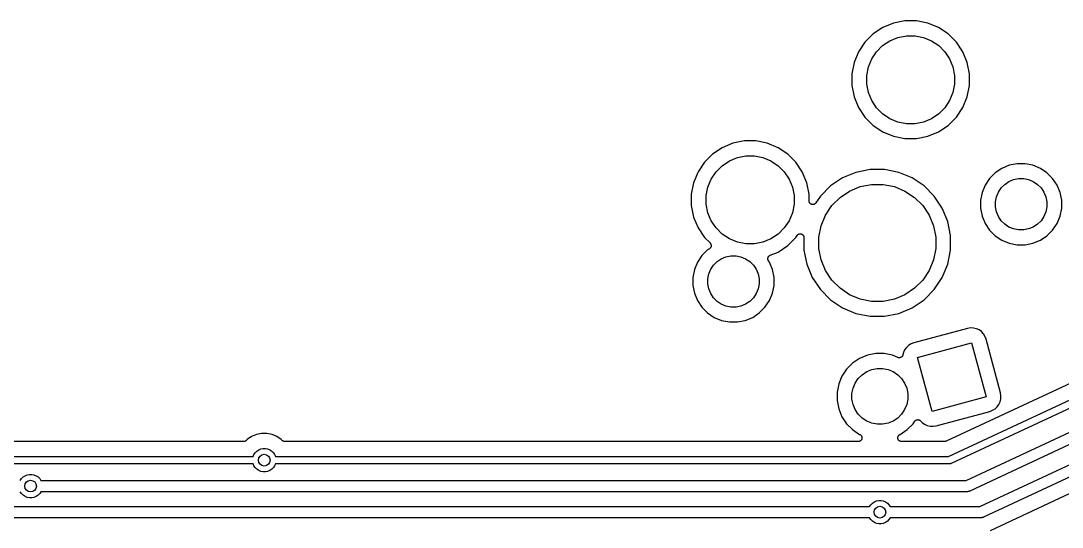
# Model space of a CAD drawing. Extents: x 0.5 to 11.2, y -6.4 to -1.8.
# Drawn here: x 5.868 to 7.267, y -4.972 to -4.292 of the extents above; entities that cross this region are included whole.
import ezdxf

# ---------------------------------------------------------------- set-up
doc = ezdxf.new("R2010")
doc.units = 0
doc.header["$MEASUREMENT"] = 0
doc.layers.add('BLACK', color=7, linetype='CONTINUOUS')

msp = doc.modelspace()

# ---------------------------------------------------------------- linework, layer by layer
at = {"layer": 'BLACK', "linetype": 'CONTINUOUS'}
for p, q in [((7.05545, -4.29202), (7.04017, -4.29506)), ((7.07102, -4.29202), (7.05545, -4.29202)), ((7.08629, -4.29506), (7.07102, -4.29202)), ((7.02579, -4.30102), (7.01284, -4.30967)), ((7.04017, -4.29506), (7.02579, -4.30102)), ((7.10068, -4.30102), (7.08629, -4.29506)), ((7.11363, -4.30967), (7.10068, -4.30102)), ((7.00183, -4.32068), (6.99317, -4.33363)), ((7.01284, -4.30967), (7.00183, -4.32068)), ((7.02559, -4.32521), (7.03526, -4.31874)), ((7.03526, -4.31874), (7.04601, -4.31429)), ((7.04601, -4.31429), (7.05742, -4.31202)), ((7.05742, -4.31202), (7.06905, -4.31202)), ((7.06905, -4.31202), (7.08046, -4.31429)), ((7.08046, -4.31429), (7.09121, -4.31874)), ((7.09121, -4.31874), (7.10088, -4.32521)), ((7.12464, -4.32068), (7.11363, -4.30967)), ((7.13329, -4.33363), (7.12464, -4.32068)), ((6.99317, -4.33363), (6.98722, -4.34802)), ((7.0109, -4.3431), (7.01736, -4.33343)), ((7.01736, -4.33343), (7.02559, -4.32521)), ((7.10088, -4.32521), (7.1091, -4.33343)), ((7.1091, -4.33343), (7.11557, -4.3431)), ((7.13925, -4.34802), (7.13329, -4.33363)), ((6.98722, -4.34802), (6.98418, -4.36329)), ((7.00645, -4.35385), (7.0109, -4.3431)), ((7.11557, -4.3431), (7.12002, -4.35385)), ((7.14229, -4.36329), (7.13925, -4.34802)), ((6.98418, -4.36329), (6.98418, -4.37886)), ((7.00418, -4.36526), (7.00645, -4.35385)), ((7.12002, -4.35385), (7.12229, -4.36526)), ((7.14229, -4.37886), (7.14229, -4.36329)), ((7.00418, -4.37689), (7.00418, -4.36526)), ((7.00645, -4.3883), (7.00418, -4.37689)), ((7.12229, -4.37689), (7.12002, -4.3883)), ((7.12229, -4.36526), (7.12229, -4.37689)), ((6.98418, -4.37886), (6.98722, -4.39414)), ((7.0109, -4.39905), (7.00645, -4.3883)), ((7.12002, -4.3883), (7.11557, -4.39905)), ((7.13925, -4.39414), (7.14229, -4.37886)), ((6.98722, -4.39414), (6.99317, -4.40852)), ((7.01736, -4.40872), (7.0109, -4.39905)), ((7.11557, -4.39905), (7.1091, -4.40872)), ((7.13329, -4.40852), (7.13925, -4.39414)), ((6.99317, -4.40852), (7.00183, -4.42147)), ((7.02559, -4.41695), (7.01736, -4.40872)), ((7.03526, -4.42341), (7.02559, -4.41695)), ((7.10088, -4.41695), (7.09121, -4.42341)), ((7.1091, -4.40872), (7.10088, -4.41695)), ((7.12464, -4.42147), (7.13329, -4.40852)), ((7.00183, -4.42147), (7.01284, -4.43248)), ((7.01284, -4.43248), (7.02579, -4.44113)), ((7.04601, -4.42786), (7.03526, -4.42341)), ((7.05742, -4.43013), (7.04601, -4.42786)), ((7.06905, -4.43013), (7.05742, -4.43013)), ((7.08046, -4.42786), (7.06905, -4.43013)), ((7.09121, -4.42341), (7.08046, -4.42786)), ((7.10068, -4.44113), (7.11363, -4.43248)), ((7.11363, -4.43248), (7.12464, -4.42147)), ((7.02579, -4.44113), (7.04017, -4.44709)), ((7.04017, -4.44709), (7.05545, -4.45013)), ((7.07102, -4.45013), (7.08629, -4.44709)), ((7.08629, -4.44709), (7.10068, -4.44113)), ((6.82457, -4.45636), (6.81019, -4.46232)), ((6.83985, -4.45332), (6.82457, -4.45636)), ((6.85542, -4.45332), (6.83985, -4.45332)), ((6.87069, -4.45636), (6.85542, -4.45332)), ((6.88508, -4.46232), (6.87069, -4.45636)), ((7.05545, -4.45013), (7.07102, -4.45013)), ((6.79724, -4.47097), (6.78623, -4.48198)), ((6.81019, -4.46232), (6.79724, -4.47097)), ((6.83041, -4.47559), (6.84182, -4.47332)), ((6.84182, -4.47332), (6.85345, -4.47332)), ((6.85345, -4.47332), (6.86486, -4.47559)), ((6.89803, -4.47097), (6.88508, -4.46232)), ((6.90904, -4.48198), (6.89803, -4.47097)), ((6.78623, -4.48198), (6.77758, -4.49493)), ((6.80176, -4.49473), (6.80999, -4.4865)), ((6.80999, -4.4865), (6.81966, -4.48004)), ((6.81966, -4.48004), (6.83041, -4.47559)), ((6.86486, -4.47559), (6.87561, -4.48004)), ((6.87561, -4.48004), (6.88528, -4.4865)), ((6.88528, -4.4865), (6.8935, -4.49473)), ((6.91769, -4.49493), (6.90904, -4.48198)), ((7.19571, -4.48602), (7.1858, -4.49013)), ((7.20623, -4.48393), (7.19571, -4.48602)), ((7.21695, -4.48393), (7.20623, -4.48393)), ((7.22747, -4.48602), (7.21695, -4.48393)), ((7.23738, -4.49013), (7.22747, -4.48602)), ((6.77758, -4.49493), (6.77162, -4.50931)), ((6.7953, -4.5044), (6.80176, -4.49473)), ((6.8935, -4.49473), (6.89997, -4.5044)), ((6.92365, -4.50931), (6.91769, -4.49493)), ((6.97175, -4.50285), (6.95561, -4.51363)), ((6.98967, -4.49543), (6.97175, -4.50285)), ((7.0087, -4.49164), (6.98967, -4.49543)), ((7.0281, -4.49164), (7.0087, -4.49164)), ((7.04713, -4.49543), (7.0281, -4.49164)), ((7.06506, -4.50285), (7.04713, -4.49543)), ((7.08119, -4.51363), (7.06506, -4.50285)), ((7.17688, -4.49609), (7.1693, -4.50367)), ((7.1858, -4.49013), (7.17688, -4.49609)), ((7.2463, -4.49609), (7.23738, -4.49013)), ((7.25388, -4.50367), (7.2463, -4.49609)), ((6.77162, -4.50931), (6.76858, -4.52459)), ((6.78858, -4.52656), (6.79085, -4.51515)), ((6.79085, -4.51515), (6.7953, -4.5044)), ((6.89997, -4.5044), (6.90442, -4.51515)), ((6.90442, -4.51515), (6.90669, -4.52656)), ((6.92669, -4.52459), (6.92365, -4.50931)), ((6.95561, -4.51363), (6.94189, -4.52735)), ((6.98122, -4.52058), (6.99551, -4.51466)), ((6.99551, -4.51466), (7.01067, -4.51164)), ((7.01067, -4.51164), (7.02614, -4.51164)), ((7.02614, -4.51164), (7.0413, -4.51466)), ((7.0413, -4.51466), (7.05559, -4.52058)), ((7.09491, -4.52735), (7.08119, -4.51363)), ((7.16334, -4.51259), (7.15923, -4.5225)), ((7.1693, -4.50367), (7.16334, -4.51259)), ((7.18106, -4.52206), (7.18483, -4.51642)), ((7.18483, -4.51642), (7.18963, -4.51162)), ((7.18963, -4.51162), (7.19527, -4.50785)), ((7.19527, -4.50785), (7.20154, -4.50526)), ((7.20154, -4.50526), (7.2082, -4.50393)), ((7.2082, -4.50393), (7.21498, -4.50393)), ((7.21498, -4.50393), (7.22164, -4.50526)), ((7.22164, -4.50526), (7.22791, -4.50785)), ((7.22791, -4.50785), (7.23355, -4.51162)), ((7.23355, -4.51162), (7.23835, -4.51642)), ((7.23835, -4.51642), (7.24212, -4.52206)), ((7.25984, -4.51259), (7.25388, -4.50367)), ((7.26395, -4.5225), (7.25984, -4.51259)), ((6.76858, -4.52459), (6.76858, -4.54016)), ((6.78858, -4.53819), (6.78858, -4.52656)), ((6.90669, -4.52656), (6.90669, -4.53819)), ((6.92669, -4.53363), (6.92669, -4.52459)), ((6.94189, -4.52735), (6.93585, -4.53641)), ((6.95743, -4.5401), (6.96836, -4.52917)), ((6.96836, -4.52917), (6.98122, -4.52058)), ((7.05559, -4.52058), (7.06844, -4.52917)), ((7.06844, -4.52917), (7.07938, -4.5401)), ((7.10022, -4.5353), (7.09491, -4.52735)), ((7.15923, -4.5225), (7.15714, -4.53302)), ((7.17714, -4.53499), (7.17846, -4.52833)), ((7.17846, -4.52833), (7.18106, -4.52206)), ((7.24212, -4.52206), (7.24471, -4.52833)), ((7.24471, -4.52833), (7.24604, -4.53499)), ((7.26604, -4.53302), (7.26395, -4.5225)), ((6.76858, -4.54016), (6.77162, -4.55543)), ((6.79085, -4.5496), (6.78858, -4.53819)), ((6.90669, -4.53819), (6.90442, -4.5496)), ((6.92673, -4.5341), (6.92669, -4.53363)), ((6.92678, -4.53459), (6.92673, -4.5341)), ((6.92678, -4.5346), (6.92678, -4.53459)), ((6.92678, -4.53459), (6.92678, -4.53459)), ((6.92692, -4.53506), (6.92678, -4.5346)), ((6.92706, -4.53552), (6.92692, -4.53506)), ((6.92706, -4.53553), (6.92706, -4.53552)), ((6.92707, -4.53553), (6.92706, -4.53553)), ((6.92729, -4.53596), (6.92707, -4.53553)), ((6.92752, -4.53638), (6.92729, -4.53596)), ((6.92752, -4.53639), (6.92752, -4.53638)), ((6.92752, -4.5364), (6.92752, -4.53639)), ((6.92783, -4.53677), (6.92752, -4.5364)), ((6.92813, -4.53714), (6.92783, -4.53677)), ((6.92814, -4.53715), (6.92813, -4.53714)), ((6.92851, -4.53746), (6.92814, -4.53715)), ((6.92814, -4.53715), (6.92814, -4.53715)), ((6.92888, -4.53777), (6.92851, -4.53746)), ((6.92889, -4.53777), (6.92888, -4.53777)), ((6.92932, -4.538), (6.92889, -4.53777)), ((6.92889, -4.53777), (6.92889, -4.53777)), ((6.92974, -4.53823), (6.92932, -4.538)), ((6.92975, -4.53824), (6.92974, -4.53823)), ((6.92974, -4.53823), (6.92974, -4.53823)), ((6.93022, -4.53838), (6.92975, -4.53824)), ((6.93067, -4.53852), (6.93022, -4.53838)), ((6.93068, -4.53852), (6.93067, -4.53852)), ((6.93068, -4.53853), (6.93068, -4.53852)), ((6.93117, -4.53858), (6.93068, -4.53853)), ((6.93164, -4.53863), (6.93117, -4.53858)), ((6.93165, -4.53863), (6.93164, -4.53863)), ((6.93213, -4.53858), (6.93165, -4.53863)), ((6.93165, -4.53863), (6.93165, -4.53863)), ((6.93261, -4.53854), (6.93213, -4.53858)), ((6.93262, -4.53854), (6.93261, -4.53854)), ((6.93309, -4.5384), (6.93262, -4.53854)), ((6.93262, -4.53854), (6.93262, -4.53854)), ((6.93355, -4.53827), (6.93309, -4.5384)), ((6.93356, -4.53826), (6.93355, -4.53827)), ((6.93355, -4.53827), (6.93355, -4.53827)), ((6.93399, -4.53804), (6.93356, -4.53826)), ((6.93441, -4.53782), (6.93399, -4.53804)), ((6.93442, -4.53782), (6.93441, -4.53782)), ((6.93443, -4.53781), (6.93442, -4.53782)), ((6.9348, -4.53751), (6.93443, -4.53781)), ((6.93518, -4.53721), (6.9348, -4.53751)), ((6.93519, -4.5372), (6.93518, -4.5372)), ((6.93518, -4.5372), (6.93518, -4.53721)), ((6.93549, -4.53684), (6.93519, -4.5372)), ((6.93581, -4.53646), (6.93549, -4.53684)), ((6.93585, -4.53641), (6.93581, -4.53645)), ((6.93581, -4.53645), (6.93581, -4.53645)), ((6.93581, -4.53645), (6.93581, -4.53645)), ((6.93581, -4.53645), (6.93581, -4.53646)), ((6.94884, -4.55296), (6.95743, -4.5401)), ((7.07938, -4.5401), (7.08797, -4.55296)), ((7.10569, -4.54349), (7.10022, -4.5353)), ((7.10022, -4.5353), (7.10022, -4.5353)), ((7.11312, -4.56141), (7.10569, -4.54349)), ((7.15714, -4.53302), (7.15714, -4.54374)), ((7.15714, -4.54374), (7.15923, -4.55426)), ((7.17714, -4.54177), (7.17714, -4.53499)), ((7.17846, -4.54843), (7.17714, -4.54177)), ((7.24604, -4.54177), (7.24471, -4.54843)), ((7.24604, -4.53499), (7.24604, -4.54177)), ((7.26395, -4.55426), (7.26604, -4.54374)), ((7.26604, -4.54374), (7.26604, -4.53302)), ((6.77162, -4.55543), (6.77758, -4.56982)), ((6.7953, -4.56035), (6.79085, -4.5496)), ((6.90442, -4.5496), (6.89997, -4.56035)), ((6.94292, -4.56725), (6.94884, -4.55296)), ((7.08797, -4.55296), (7.09389, -4.56725)), ((7.15923, -4.55426), (7.16334, -4.56417)), ((7.18106, -4.5547), (7.17846, -4.54843)), ((7.18483, -4.56034), (7.18106, -4.5547)), ((7.24212, -4.5547), (7.23835, -4.56034)), ((7.24471, -4.54843), (7.24212, -4.5547)), ((7.25984, -4.56417), (7.26395, -4.55426)), ((6.77758, -4.56982), (6.78623, -4.58277)), ((6.80176, -4.57002), (6.7953, -4.56035)), ((6.80999, -4.57825), (6.80176, -4.57002)), ((6.8935, -4.57002), (6.88528, -4.57825)), ((6.89997, -4.56035), (6.8935, -4.57002)), ((6.9399, -4.58241), (6.94292, -4.56725)), ((7.09389, -4.56725), (7.0969, -4.58241)), ((7.1169, -4.58044), (7.11312, -4.56141)), ((7.16334, -4.56417), (7.1693, -4.57309)), ((7.1693, -4.57309), (7.17688, -4.58067)), ((7.18963, -4.56514), (7.18483, -4.56034)), ((7.19527, -4.56891), (7.18963, -4.56514)), ((7.20154, -4.57151), (7.19527, -4.56891)), ((7.2082, -4.57283), (7.20154, -4.57151)), ((7.21498, -4.57283), (7.2082, -4.57283)), ((7.22164, -4.57151), (7.21498, -4.57283)), ((7.22791, -4.56891), (7.22164, -4.57151)), ((7.23355, -4.56514), (7.22791, -4.56891)), ((7.23835, -4.56034), (7.23355, -4.56514)), ((7.2463, -4.58067), (7.25388, -4.57309)), ((7.25388, -4.57309), (7.25984, -4.56417)), ((6.78623, -4.58277), (6.79373, -4.59027)), ((6.81966, -4.58471), (6.80999, -4.57825)), ((6.83041, -4.58916), (6.81966, -4.58471)), ((6.87561, -4.58471), (6.86486, -4.58916)), ((6.88528, -4.57825), (6.87561, -4.58471)), ((6.89803, -4.59378), (6.90904, -4.58277)), ((6.90904, -4.58277), (6.91075, -4.58021)), ((6.91075, -4.58021), (6.91078, -4.58017)), ((6.91078, -4.58017), (6.91079, -4.58016)), ((6.91078, -4.58017), (6.91078, -4.58017)), ((6.91078, -4.58017), (6.91078, -4.58017)), ((6.91079, -4.58016), (6.91111, -4.57978)), ((6.91111, -4.57978), (6.91141, -4.57942)), ((6.91141, -4.57941), (6.9118, -4.57911)), ((6.91141, -4.57942), (6.91141, -4.57941)), ((6.91141, -4.57942), (6.91141, -4.57942)), ((6.9118, -4.57911), (6.91217, -4.57881)), ((6.91217, -4.57881), (6.91217, -4.5788)), ((6.91217, -4.5788), (6.91218, -4.5788)), ((6.91218, -4.5788), (6.9126, -4.57858)), ((6.9126, -4.57858), (6.91303, -4.57836)), ((6.91303, -4.57836), (6.91304, -4.57835)), ((6.91304, -4.57835), (6.9135, -4.57822)), ((6.91304, -4.57835), (6.91304, -4.57835)), ((6.9135, -4.57822), (6.91397, -4.57808)), ((6.91397, -4.57808), (6.91397, -4.57808)), ((6.91397, -4.57808), (6.91398, -4.57808)), ((6.91398, -4.57808), (6.91446, -4.57804)), ((6.91446, -4.57804), (6.91494, -4.57799)), ((6.91494, -4.57799), (6.91495, -4.57799)), ((6.91495, -4.57799), (6.91495, -4.57799)), ((6.91495, -4.57799), (6.91543, -4.57804)), ((6.91543, -4.57804), (6.91591, -4.57809)), ((6.91591, -4.57809), (6.91592, -4.5781)), ((6.91592, -4.5781), (6.91592, -4.5781)), ((6.91592, -4.5781), (6.91638, -4.57824)), ((6.91638, -4.57824), (6.91684, -4.57838)), ((6.91684, -4.57838), (6.91685, -4.57839)), ((6.91685, -4.57839), (6.91685, -4.57839)), ((6.91685, -4.57839), (6.91728, -4.57862)), ((6.91728, -4.57862), (6.9177, -4.57885)), ((6.9177, -4.57885), (6.9177, -4.57885)), ((6.9177, -4.57885), (6.91771, -4.57885)), ((6.91771, -4.57885), (6.91808, -4.57916)), ((6.91808, -4.57916), (6.91845, -4.57947)), ((6.91845, -4.57947), (6.91846, -4.57947)), ((6.91846, -4.57947), (6.91846, -4.57948)), ((6.91846, -4.57948), (6.91876, -4.57985)), ((6.91876, -4.57985), (6.91907, -4.58022)), ((6.91907, -4.58022), (6.91907, -4.58023)), ((6.91907, -4.58023), (6.91908, -4.58024)), ((6.91908, -4.58024), (6.9193, -4.58066)), ((6.9193, -4.58066), (6.91953, -4.58109)), ((6.91953, -4.58109), (6.91953, -4.58109)), ((6.91953, -4.58109), (6.91953, -4.5811)), ((6.91953, -4.5811), (6.91967, -4.58156)), ((6.91967, -4.58156), (6.91981, -4.58202)), ((6.91981, -4.58202), (6.91981, -4.58203)), ((6.91981, -4.58203), (6.91981, -4.58203)), ((6.91981, -4.58203), (6.91986, -4.58252)), ((6.91986, -4.58252), (6.9199, -4.58299)), ((6.9199, -4.58299), (6.9199, -4.59985)), ((6.9399, -4.59788), (6.9399, -4.58241)), ((7.0969, -4.58241), (7.0969, -4.59788)), ((7.1169, -4.59985), (7.1169, -4.58044)), ((7.17688, -4.58067), (7.1858, -4.58663)), ((7.1858, -4.58663), (7.19571, -4.59074)), ((7.22747, -4.59074), (7.23738, -4.58663)), ((7.23738, -4.58663), (7.2463, -4.58067)), ((6.79051, -4.59961), (6.78293, -4.6072)), ((6.79297, -4.59797), (6.79051, -4.59961)), ((6.79334, -4.59767), (6.79297, -4.59797)), ((6.79371, -4.59737), (6.79334, -4.59767)), ((6.79372, -4.59736), (6.79371, -4.59737)), ((6.79373, -4.59735), (6.79372, -4.59736)), ((6.79373, -4.59027), (6.79376, -4.5903)), ((6.79403, -4.59698), (6.79373, -4.59735)), ((6.79376, -4.5903), (6.79376, -4.5903)), ((6.79376, -4.5903), (6.79376, -4.5903)), ((6.79376, -4.5903), (6.79378, -4.59032)), ((6.79378, -4.59032), (6.79408, -4.5907)), ((6.79433, -4.59662), (6.79403, -4.59698)), ((6.79408, -4.5907), (6.79437, -4.59106)), ((6.79434, -4.59661), (6.79433, -4.59662)), ((6.79435, -4.5966), (6.79434, -4.59661)), ((6.79457, -4.59618), (6.79435, -4.5966)), ((6.79437, -4.59106), (6.79438, -4.59108)), ((6.79438, -4.59108), (6.79439, -4.59109)), ((6.79439, -4.59109), (6.79461, -4.59151)), ((6.7948, -4.59576), (6.79457, -4.59618)), ((6.79461, -4.59151), (6.79483, -4.59193)), ((6.79481, -4.59574), (6.7948, -4.59575)), ((6.7948, -4.59575), (6.7948, -4.59576)), ((6.79495, -4.59528), (6.79481, -4.59574)), ((6.79483, -4.59193), (6.79483, -4.59194)), ((6.79483, -4.59194), (6.79484, -4.59195)), ((6.79484, -4.59195), (6.79497, -4.59241)), ((6.79509, -4.59483), (6.79495, -4.59528)), ((6.79497, -4.59241), (6.79511, -4.59286)), ((6.7951, -4.5948), (6.79509, -4.59482)), ((6.79509, -4.59482), (6.79509, -4.59483)), ((6.79515, -4.59433), (6.7951, -4.5948)), ((6.79511, -4.59286), (6.79511, -4.59288)), ((6.79511, -4.59288), (6.79511, -4.59289)), ((6.79511, -4.59289), (6.79515, -4.59336)), ((6.79515, -4.59336), (6.7952, -4.59383)), ((6.7952, -4.59386), (6.79515, -4.59433)), ((6.7952, -4.59383), (6.7952, -4.59385)), ((6.7952, -4.59385), (6.7952, -4.59386)), ((6.84182, -4.59143), (6.83041, -4.58916)), ((6.85345, -4.59143), (6.84182, -4.59143)), ((6.86486, -4.58916), (6.85345, -4.59143)), ((6.88508, -4.60243), (6.89803, -4.59378)), ((6.9199, -4.59985), (6.92369, -4.61888)), ((6.94292, -4.61304), (6.9399, -4.59788)), ((7.0969, -4.59788), (7.09389, -4.61304)), ((7.11312, -4.61888), (7.1169, -4.59985)), ((7.19571, -4.59074), (7.20623, -4.59283)), ((7.20623, -4.59283), (7.21695, -4.59283)), ((7.21695, -4.59283), (7.22747, -4.59074)), ((6.78293, -4.6072), (6.77697, -4.61612)), ((6.79846, -4.61995), (6.80326, -4.61515)), ((6.80326, -4.61515), (6.8089, -4.61138)), ((6.8089, -4.61138), (6.81517, -4.60878)), ((6.81517, -4.60878), (6.82183, -4.60746)), ((6.82183, -4.60746), (6.82861, -4.60746)), ((6.82861, -4.60746), (6.83527, -4.60878)), ((6.83527, -4.60878), (6.84154, -4.61138)), ((6.84154, -4.61138), (6.84718, -4.61515)), ((6.84718, -4.61515), (6.85198, -4.61995)), ((6.87137, -4.6114), (6.87142, -4.61092)), ((6.87137, -4.61141), (6.87137, -4.6114)), ((6.87137, -4.61143), (6.87137, -4.61141)), ((6.87141, -4.6119), (6.87137, -4.61143)), ((6.87145, -4.61237), (6.87141, -4.6119)), ((6.87142, -4.61092), (6.87147, -4.61046)), ((6.87146, -4.61238), (6.87145, -4.61237)), ((6.87146, -4.6124), (6.87146, -4.61238)), ((6.87159, -4.61285), (6.87146, -4.6124)), ((6.87147, -4.61043), (6.87162, -4.60998)), ((6.87147, -4.61044), (6.87147, -4.61043)), ((6.87147, -4.61046), (6.87147, -4.61044)), ((6.87172, -4.61331), (6.87159, -4.61285)), ((6.87162, -4.60998), (6.87175, -4.60952)), ((6.87173, -4.61332), (6.87172, -4.61331)), ((6.87173, -4.61333), (6.87173, -4.61332)), ((6.87195, -4.61375), (6.87173, -4.61333)), ((6.87175, -4.60952), (6.87176, -4.60951)), ((6.87176, -4.60951), (6.87177, -4.6095)), ((6.87177, -4.6095), (6.87199, -4.60908)), ((6.87217, -4.61417), (6.87195, -4.61375)), ((6.87199, -4.60908), (6.87222, -4.60866)), ((6.87219, -4.6142), (6.87217, -4.61417)), ((6.87221, -4.61423), (6.87219, -4.6142)), ((6.87219, -4.6142), (6.87219, -4.6142)), ((6.87219, -4.6142), (6.87219, -4.6142)), ((6.87347, -4.61612), (6.87221, -4.61423)), ((6.87222, -4.60866), (6.87223, -4.60865)), ((6.87223, -4.60864), (6.87253, -4.60828)), ((6.87223, -4.60865), (6.87223, -4.60864)), ((6.87253, -4.60828), (6.87284, -4.60791)), ((6.87284, -4.60791), (6.87285, -4.6079)), ((6.87285, -4.6079), (6.87286, -4.60789)), ((6.87286, -4.60789), (6.87323, -4.60759)), ((6.87323, -4.60759), (6.87359, -4.60729)), ((6.87359, -4.60729), (6.87361, -4.60729)), ((6.87361, -4.60729), (6.87362, -4.60728)), ((6.87362, -4.60728), (6.87404, -4.60706)), ((6.87404, -4.60706), (6.87445, -4.60683)), ((6.87445, -4.60683), (6.88508, -4.60243)), ((6.94884, -4.62733), (6.94292, -4.61304)), ((7.09389, -4.61304), (7.08797, -4.62733)), ((6.77286, -4.62603), (6.77077, -4.63655)), ((6.77697, -4.61612), (6.77286, -4.62603)), ((6.79209, -4.63186), (6.79469, -4.62559)), ((6.79469, -4.62559), (6.79846, -4.61995)), ((6.85198, -4.61995), (6.85575, -4.62559)), ((6.85575, -4.62559), (6.85834, -4.63186)), ((6.87757, -4.62603), (6.87347, -4.61612)), ((6.87967, -4.63655), (6.87757, -4.62603)), ((6.92369, -4.61888), (6.93111, -4.6368)), ((6.95743, -4.64018), (6.94884, -4.62733)), ((7.08797, -4.62733), (7.07938, -4.64018)), ((7.10569, -4.6368), (7.11312, -4.61888)), ((6.77077, -4.63655), (6.77077, -4.64727)), ((6.79077, -4.63851), (6.79209, -4.63186)), ((6.79077, -4.6453), (6.79077, -4.63851)), ((6.85834, -4.63186), (6.85967, -4.63851)), ((6.85967, -4.63851), (6.85967, -4.6453)), ((6.87967, -4.64727), (6.87967, -4.63655)), ((6.93111, -4.6368), (6.94189, -4.65293)), ((6.96836, -4.65112), (6.95743, -4.64018)), ((7.07938, -4.64018), (7.06844, -4.65112)), ((7.09491, -4.65293), (7.10569, -4.6368)), ((6.77077, -4.64727), (6.77286, -4.65779)), ((6.79209, -4.65196), (6.79077, -4.6453)), ((6.79469, -4.65823), (6.79209, -4.65196)), ((6.85834, -4.65196), (6.85575, -4.65823)), ((6.85967, -4.6453), (6.85834, -4.65196)), ((6.87757, -4.65779), (6.87967, -4.64727)), ((6.94189, -4.65293), (6.95561, -4.66665)), ((6.98122, -4.65971), (6.96836, -4.65112)), ((7.06844, -4.65112), (7.05559, -4.65971)), ((7.08119, -4.66665), (7.09491, -4.65293)), ((6.77286, -4.65779), (6.77697, -4.6677)), ((6.77697, -4.6677), (6.78293, -4.67662)), ((6.79846, -4.66387), (6.79469, -4.65823)), ((6.80326, -4.66867), (6.79846, -4.66387)), ((6.8089, -4.67244), (6.80326, -4.66867)), ((6.84718, -4.66867), (6.84154, -4.67244)), ((6.85198, -4.66387), (6.84718, -4.66867)), ((6.85575, -4.65823), (6.85198, -4.66387)), ((6.86751, -4.67662), (6.87347, -4.6677)), ((6.87347, -4.6677), (6.87757, -4.65779)), ((6.95561, -4.66665), (6.97175, -4.67743)), ((6.99551, -4.66563), (6.98122, -4.65971)), ((7.01067, -4.66864), (6.99551, -4.66563)), ((7.02614, -4.66864), (7.01067, -4.66864)), ((7.0413, -4.66563), (7.02614, -4.66864)), ((7.05559, -4.65971), (7.0413, -4.66563)), ((7.06506, -4.67743), (7.08119, -4.66665)), ((6.78293, -4.67662), (6.79051, -4.6842)), ((6.79051, -4.6842), (6.79943, -4.69016)), ((6.81517, -4.67503), (6.8089, -4.67244)), ((6.82183, -4.67636), (6.81517, -4.67503)), ((6.82861, -4.67636), (6.82183, -4.67636)), ((6.83527, -4.67503), (6.82861, -4.67636)), ((6.84154, -4.67244), (6.83527, -4.67503)), ((6.85101, -4.69016), (6.85993, -4.6842)), ((6.85993, -4.6842), (6.86751, -4.67662)), ((6.97175, -4.67743), (6.98967, -4.68486)), ((6.98967, -4.68486), (7.0087, -4.68864)), ((7.0281, -4.68864), (7.04713, -4.68486)), ((7.04713, -4.68486), (7.06506, -4.67743)), ((6.79943, -4.69016), (6.80934, -4.69426)), ((6.80934, -4.69426), (6.81986, -4.69636)), ((6.81986, -4.69636), (6.83058, -4.69636)), ((6.83058, -4.69636), (6.8411, -4.69426)), ((6.8411, -4.69426), (6.85101, -4.69016)), ((7.0087, -4.68864), (7.0281, -4.68864)), ((7.15615, -4.94419), (7.70319, -4.68911)), ((7.13954, -4.70509), (7.06757, -4.72437)), ((7.14367, -4.70441), (7.13954, -4.70509)), ((7.1476, -4.70454), (7.14367, -4.70441)), ((7.15144, -4.70543), (7.1476, -4.70454)), ((7.15503, -4.70706), (7.15144, -4.70543)), ((7.15823, -4.70935), (7.15503, -4.70706)), ((7.16092, -4.71223), (7.15823, -4.70935)), ((7.163, -4.71557), (7.16092, -4.71223)), ((7.70954, -4.7027), (7.16117, -4.9584)), ((7.06365, -4.72585), (7.0603, -4.72793)), ((7.06757, -4.72437), (7.06365, -4.72585)), ((7.07254, -4.74387), (7.14498, -4.72446)), ((7.14498, -4.72446), (7.16439, -4.7969)), ((7.16448, -4.71949), (7.163, -4.71557)), ((7.18376, -4.79146), (7.16448, -4.71949)), ((7.0051, -4.74098), (6.99463, -4.74531)), ((7.01621, -4.73877), (7.0051, -4.74098)), ((7.02753, -4.73877), (7.01621, -4.73877)), ((7.03864, -4.74098), (7.02753, -4.73877)), ((7.04599, -4.74402), (7.03864, -4.74098)), ((7.05263, -4.74098), (7.05251, -4.74135)), ((7.05276, -4.74061), (7.05263, -4.74098)), ((7.05278, -4.74054), (7.05276, -4.74061)), ((7.05351, -4.73741), (7.05278, -4.74054)), ((7.05513, -4.73382), (7.05351, -4.73741)), ((7.05743, -4.73062), (7.05513, -4.73382)), ((7.0603, -4.72793), (7.05743, -4.73062)), ((6.98522, -4.75161), (6.97721, -4.75962)), ((6.99463, -4.74531), (6.98522, -4.75161)), ((7.04637, -4.74414), (7.04599, -4.74402)), ((7.04674, -4.74427), (7.04637, -4.74414)), ((7.04683, -4.74428), (7.04674, -4.74427)), ((7.04693, -4.74431), (7.04683, -4.74428)), ((7.04732, -4.74435), (7.04693, -4.74431)), ((7.0477, -4.7444), (7.04732, -4.74435)), ((7.0478, -4.7444), (7.0477, -4.7444)), ((7.0479, -4.7444), (7.0478, -4.7444)), ((7.04829, -4.74437), (7.0479, -4.7444)), ((7.04868, -4.74435), (7.04829, -4.74437)), ((7.04877, -4.74432), (7.04868, -4.74435)), ((7.04887, -4.74431), (7.04877, -4.74432)), ((7.04924, -4.7442), (7.04887, -4.74431)), ((7.04962, -4.7441), (7.04924, -4.7442)), ((7.04971, -4.74406), (7.04962, -4.7441)), ((7.0498, -4.74403), (7.04971, -4.74406)), ((7.05015, -4.74385), (7.0498, -4.74403)), ((7.0505, -4.74368), (7.05015, -4.74385)), ((7.05058, -4.74362), (7.0505, -4.74368)), ((7.05067, -4.74357), (7.05058, -4.74362)), ((7.05097, -4.74333), (7.05067, -4.74357)), ((7.05128, -4.74309), (7.05097, -4.74333)), ((7.05135, -4.74302), (7.05128, -4.74309)), ((7.05142, -4.74296), (7.05135, -4.74302)), ((7.05167, -4.74266), (7.05142, -4.74296)), ((7.05194, -4.74237), (7.05167, -4.74266)), ((7.05198, -4.74228), (7.05194, -4.74237)), ((7.05205, -4.74221), (7.05198, -4.74228)), ((7.05223, -4.74186), (7.05205, -4.74221)), ((7.05243, -4.74153), (7.05223, -4.74186)), ((7.05247, -4.74144), (7.05243, -4.74153)), ((7.05251, -4.74135), (7.05247, -4.74144)), ((7.09195, -4.81632), (7.07254, -4.74387)), ((7.33974, -4.74962), (7.11071, -4.85642)), ((6.97092, -4.76903), (6.96658, -4.7795)), ((6.97721, -4.75962), (6.97092, -4.76903)), ((6.99274, -4.77237), (6.99797, -4.76714)), ((6.99797, -4.76714), (7.00411, -4.76304)), ((7.00411, -4.76304), (7.01093, -4.76021)), ((7.01093, -4.76021), (7.01818, -4.75877)), ((7.01818, -4.75877), (7.02556, -4.75877)), ((7.02556, -4.75877), (7.03281, -4.76021)), ((7.03281, -4.76021), (7.03963, -4.76304)), ((7.03963, -4.76304), (7.04578, -4.76714)), ((7.04578, -4.76714), (7.051, -4.77237)), ((7.11414, -4.87689), (7.3596, -4.76243)), ((6.96658, -4.7795), (6.96437, -4.79061)), ((6.98581, -4.78533), (6.98864, -4.77851)), ((6.98864, -4.77851), (6.99274, -4.77237)), ((7.051, -4.77237), (7.0551, -4.77851)), ((7.0551, -4.77851), (7.05793, -4.78533)), ((7.36387, -4.77147), (7.11749, -4.88636)), ((6.96437, -4.79061), (6.96437, -4.80193)), ((6.98437, -4.79258), (6.98581, -4.78533)), ((6.98437, -4.79996), (6.98437, -4.79258)), ((7.05793, -4.78533), (7.05937, -4.79258)), ((7.05937, -4.79258), (7.05937, -4.79996)), ((7.16439, -4.7969), (7.09195, -4.81632)), ((7.18445, -4.79559), (7.18376, -4.79146)), ((7.18432, -4.79953), (7.18445, -4.79559)), ((6.96437, -4.80193), (6.96658, -4.81304)), ((6.98581, -4.80721), (6.98437, -4.79996)), ((6.98864, -4.81403), (6.98581, -4.80721)), ((7.05793, -4.80721), (7.0551, -4.81403)), ((7.05937, -4.79996), (7.05793, -4.80721)), ((7.17663, -4.81285), (7.1795, -4.81016)), ((7.1795, -4.81016), (7.1818, -4.80695)), ((7.1818, -4.80695), (7.18342, -4.80336)), ((7.18342, -4.80336), (7.18432, -4.79953)), ((6.96658, -4.81304), (6.97092, -4.82351)), ((6.97092, -4.82351), (6.97721, -4.83292)), ((6.99274, -4.82018), (6.98864, -4.81403)), ((6.99797, -4.8254), (6.99274, -4.82018)), ((7.051, -4.82018), (7.04578, -4.8254)), ((7.0551, -4.81403), (7.051, -4.82018)), ((7.09739, -4.83569), (7.16936, -4.8164)), ((7.16936, -4.8164), (7.17328, -4.81493)), ((7.17328, -4.81493), (7.17663, -4.81285)), ((6.97721, -4.83292), (6.98522, -4.84093)), ((7.00411, -4.8295), (6.99797, -4.8254)), ((7.01093, -4.83233), (7.00411, -4.8295)), ((7.01818, -4.83377), (7.01093, -4.83233)), ((7.02556, -4.83377), (7.01818, -4.83377)), ((7.03281, -4.83233), (7.02556, -4.83377)), ((7.03963, -4.8295), (7.03281, -4.83233)), ((7.04578, -4.8254), (7.03963, -4.8295)), ((7.05853, -4.84093), (7.06653, -4.83292)), ((7.06653, -4.83292), (7.06868, -4.82971)), ((7.06868, -4.82971), (7.06872, -4.82965)), ((7.06872, -4.82965), (7.06876, -4.8296)), ((7.06876, -4.8296), (7.0688, -4.82954)), ((7.0688, -4.82954), (7.06908, -4.82923)), ((7.06908, -4.82923), (7.06935, -4.82891)), ((7.06935, -4.82891), (7.0694, -4.82886)), ((7.0694, -4.82886), (7.06945, -4.82881)), ((7.06945, -4.82881), (7.06978, -4.82856)), ((7.06978, -4.82856), (7.07011, -4.8283)), ((7.07011, -4.8283), (7.07017, -4.82827)), ((7.07017, -4.82827), (7.07023, -4.82822)), ((7.07023, -4.82822), (7.0706, -4.82804)), ((7.0706, -4.82804), (7.07098, -4.82785)), ((7.07098, -4.82785), (7.07104, -4.82783)), ((7.07104, -4.82783), (7.0711, -4.8278)), ((7.0711, -4.8278), (7.07151, -4.82769)), ((7.07151, -4.82769), (7.07192, -4.82757)), ((7.07192, -4.82757), (7.07198, -4.82757)), ((7.07198, -4.82757), (7.07205, -4.82755)), ((7.07205, -4.82755), (7.07247, -4.82752)), ((7.07247, -4.82752), (7.07289, -4.82749)), ((7.07289, -4.82749), (7.07295, -4.82749)), ((7.07295, -4.82749), (7.07302, -4.82749)), ((7.07302, -4.82749), (7.07344, -4.82755)), ((7.07344, -4.82755), (7.07386, -4.82759)), ((7.07386, -4.82759), (7.07392, -4.82761)), ((7.07392, -4.82761), (7.07399, -4.82762)), ((7.07399, -4.82762), (7.07439, -4.82776)), ((7.07439, -4.82776), (7.07479, -4.82788)), ((7.07479, -4.82788), (7.07485, -4.82791)), ((7.07485, -4.82791), (7.07491, -4.82794)), ((7.07491, -4.82794), (7.07528, -4.82815)), ((7.07528, -4.82815), (7.07565, -4.82835)), ((7.07565, -4.82835), (7.0757, -4.82839)), ((7.0757, -4.82839), (7.07576, -4.82843)), ((7.07576, -4.82843), (7.07607, -4.8287)), ((7.07607, -4.8287), (7.0764, -4.82897)), ((7.0764, -4.82897), (7.07644, -4.82902)), ((7.07644, -4.82902), (7.07649, -4.82907)), ((7.07649, -4.82907), (7.0787, -4.83143)), ((7.0787, -4.83143), (7.0819, -4.83372)), ((7.0819, -4.83372), (7.08549, -4.83535)), ((7.08549, -4.83535), (7.08932, -4.83624)), ((7.08932, -4.83624), (7.09326, -4.83637)), ((7.09326, -4.83637), (7.09739, -4.83569)), ((6.17807, -4.85021), (6.17221, -4.85412)), ((6.18457, -4.84752), (6.17807, -4.85021)), ((6.19148, -4.84614), (6.18457, -4.84752)), ((6.19852, -4.84614), (6.19148, -4.84614)), ((6.20543, -4.84752), (6.19852, -4.84614)), ((6.21193, -4.85021), (6.20543, -4.84752)), ((6.21779, -4.85412), (6.21193, -4.85021)), ((6.98522, -4.84093), (6.99463, -4.84723)), ((6.99463, -4.84723), (6.99474, -4.84727)), ((6.99474, -4.84727), (6.9948, -4.84729)), ((6.9948, -4.84729), (6.9948, -4.84729)), ((6.9948, -4.84729), (6.9948, -4.84729)), ((6.9948, -4.84729), (6.99481, -4.8473)), ((6.99481, -4.8473), (6.99524, -4.84754)), ((6.99524, -4.84754), (6.99565, -4.84776)), ((6.99565, -4.84776), (6.99566, -4.84777)), ((6.99566, -4.84777), (6.99566, -4.84777)), ((6.99566, -4.84777), (6.99604, -4.84809)), ((6.99604, -4.84809), (6.9964, -4.84839)), ((6.9964, -4.84839), (6.9964, -4.84839)), ((6.9964, -4.84839), (6.99641, -4.8484)), ((6.99641, -4.8484), (6.99671, -4.84878)), ((6.99671, -4.84878), (6.99701, -4.84915)), ((6.99701, -4.84915), (6.99701, -4.84916)), ((6.99701, -4.84916), (6.99702, -4.84916)), ((6.99702, -4.84916), (6.99724, -4.84959)), ((6.99724, -4.84959), (6.99746, -4.85002)), ((6.99746, -4.85002), (6.99747, -4.85002)), ((6.99747, -4.85002), (6.99747, -4.85002)), ((6.99747, -4.85002), (6.9976, -4.85049)), ((6.99772, -4.8529), (6.99758, -4.85335)), ((6.9976, -4.85049), (6.99774, -4.85095)), ((6.99773, -4.8529), (6.99772, -4.8529)), ((6.99772, -4.8529), (6.99772, -4.8529)), ((6.99778, -4.8524), (6.99773, -4.8529)), ((6.99774, -4.85095), (6.99774, -4.85096)), ((6.99774, -4.85096), (6.99774, -4.85096)), ((6.99774, -4.85096), (6.99778, -4.85145)), ((6.99778, -4.85145), (6.99783, -4.85192)), ((6.99783, -4.85193), (6.99778, -4.8524)), ((6.99783, -4.85192), (6.99783, -4.85193)), ((6.99783, -4.85193), (6.99783, -4.85193)), ((7.04591, -4.85185), (7.04596, -4.85137)), ((7.04591, -4.85186), (7.04591, -4.85185)), ((7.04596, -4.85235), (7.04591, -4.85186)), ((7.04591, -4.85186), (7.04591, -4.85186)), ((7.04596, -4.85137), (7.04601, -4.85089)), ((7.046, -4.85283), (7.04596, -4.85235)), ((7.046, -4.85284), (7.046, -4.85283)), ((7.046, -4.85283), (7.046, -4.85283)), ((7.04615, -4.85331), (7.046, -4.85284)), ((7.04601, -4.85089), (7.04602, -4.85089)), ((7.04602, -4.85088), (7.04616, -4.85042)), ((7.04602, -4.85089), (7.04602, -4.85088)), ((7.04616, -4.85042), (7.0463, -4.84996)), ((7.0463, -4.84995), (7.04654, -4.84952)), ((7.0463, -4.84996), (7.0463, -4.84995)), ((7.0463, -4.84996), (7.0463, -4.84996)), ((7.04654, -4.84952), (7.04676, -4.8491)), ((7.04676, -4.8491), (7.04677, -4.8491)), ((7.04677, -4.84909), (7.04709, -4.84871)), ((7.04677, -4.8491), (7.04677, -4.84909)), ((7.04709, -4.84871), (7.04738, -4.84835)), ((7.04738, -4.84835), (7.04739, -4.84835)), ((7.04739, -4.84834), (7.04778, -4.84803)), ((7.04739, -4.84835), (7.04739, -4.84834)), ((7.04778, -4.84803), (7.04814, -4.84773)), ((7.04814, -4.84773), (7.04814, -4.84773)), ((7.04814, -4.84773), (7.04815, -4.84773)), ((7.04815, -4.84773), (7.04858, -4.8475)), ((7.04858, -4.8475), (7.049, -4.84727)), ((7.049, -4.84727), (7.04911, -4.84723)), ((7.04911, -4.84723), (7.05853, -4.84093)), ((7.13764, -4.90919), (7.27711, -4.84415)), ((6.16737, -4.85689), (5.00454, -4.85689)), ((6.16783, -4.85684), (6.16737, -4.85689)), ((6.16829, -4.8568), (6.16783, -4.85684)), ((6.16832, -4.8568), (6.16829, -4.8568)), ((6.16834, -4.85679), (6.16832, -4.8568)), ((6.16879, -4.85666), (6.16834, -4.85679)), ((6.16923, -4.85653), (6.16879, -4.85666)), ((6.16925, -4.85652), (6.16923, -4.85653)), ((6.16928, -4.85651), (6.16925, -4.85652)), ((6.16969, -4.8563), (6.16928, -4.85651)), ((6.1701, -4.85608), (6.16969, -4.8563)), ((6.17012, -4.85607), (6.1701, -4.85608)), ((6.17014, -4.85605), (6.17012, -4.85607)), ((6.1705, -4.85576), (6.17014, -4.85605)), ((6.17086, -4.85547), (6.1705, -4.85576)), ((6.1709, -4.85544), (6.17086, -4.85547)), ((6.17091, -4.85543), (6.1709, -4.85544)), ((6.1709, -4.85544), (6.1709, -4.85544)), ((6.1709, -4.85544), (6.1709, -4.85544)), ((6.17221, -4.85412), (6.17091, -4.85543)), ((6.18754, -4.86793), (6.19041, -4.86675)), ((6.19041, -4.86675), (6.19345, -4.86614)), ((6.19345, -4.86614), (6.19655, -4.86614)), ((6.19655, -4.86614), (6.19959, -4.86675)), ((6.19959, -4.86675), (6.20246, -4.86793)), ((6.21909, -4.85543), (6.21779, -4.85412)), ((6.21945, -4.85572), (6.21909, -4.85543)), ((6.2198, -4.85602), (6.21945, -4.85572)), ((6.21982, -4.85603), (6.2198, -4.85602)), ((6.21984, -4.85604), (6.21982, -4.85603)), ((6.22025, -4.85626), (6.21984, -4.85604)), ((6.22066, -4.85649), (6.22025, -4.85626)), ((6.22068, -4.85649), (6.22066, -4.85649)), ((6.2207, -4.85651), (6.22068, -4.85649)), ((6.22115, -4.85664), (6.2207, -4.85651)), ((6.22159, -4.85678), (6.22115, -4.85664)), ((6.22161, -4.85678), (6.22159, -4.85678)), ((6.22164, -4.85679), (6.22161, -4.85678)), ((6.2221, -4.85684), (6.22164, -4.85679)), ((6.22256, -4.85689), (6.2221, -4.85684)), ((6.22261, -4.85689), (6.22256, -4.85689)), ((6.22263, -4.85689), (6.22261, -4.85689)), ((6.22261, -4.85689), (6.22261, -4.85689)), ((6.22261, -4.85689), (6.22261, -4.85689)), ((6.99283, -4.85689), (6.22263, -4.85689)), ((6.99332, -4.85684), (6.99283, -4.85689)), ((6.99379, -4.8568), (6.99332, -4.85684)), ((6.9938, -4.85679), (6.99379, -4.8568)), ((6.99426, -4.85666), (6.9938, -4.85679)), ((6.9938, -4.85679), (6.9938, -4.85679)), ((6.99473, -4.85652), (6.99426, -4.85666)), ((6.99516, -4.85628), (6.99473, -4.85651)), ((6.99473, -4.85651), (6.99473, -4.85651)), ((6.99473, -4.85651), (6.99473, -4.85652)), ((6.99559, -4.85606), (6.99516, -4.85628)), ((6.9956, -4.85605), (6.99559, -4.85606)), ((6.99559, -4.85606), (6.99559, -4.85606)), ((6.99597, -4.85575), (6.9956, -4.85605)), ((6.99635, -4.85544), (6.99597, -4.85575)), ((6.99666, -4.85507), (6.99635, -4.85544)), ((6.99635, -4.85544), (6.99635, -4.85544)), ((6.99635, -4.85544), (6.99635, -4.85544)), ((6.99697, -4.85469), (6.99666, -4.85507)), ((6.99721, -4.85425), (6.99697, -4.85469)), ((6.99697, -4.85469), (6.99697, -4.85469)), ((6.99697, -4.85469), (6.99697, -4.85469)), ((6.99743, -4.85384), (6.99721, -4.85425)), ((6.99744, -4.85383), (6.99743, -4.85384)), ((6.99758, -4.85335), (6.99744, -4.85383)), ((6.99744, -4.85383), (6.99744, -4.85383)), ((7.04628, -4.85376), (7.04615, -4.85331)), ((7.04628, -4.85377), (7.04628, -4.85376)), ((7.04651, -4.8542), (7.04628, -4.85377)), ((7.04628, -4.85377), (7.04628, -4.85377)), ((7.04673, -4.85463), (7.04651, -4.8542)), ((7.04703, -4.855), (7.04673, -4.85463)), ((7.04673, -4.85463), (7.04673, -4.85463)), ((7.04673, -4.85463), (7.04673, -4.85463)), ((7.04734, -4.85539), (7.04703, -4.855)), ((7.04735, -4.85539), (7.04734, -4.85539)), ((7.04734, -4.85539), (7.04734, -4.85539)), ((7.04772, -4.85571), (7.04735, -4.85539)), ((7.04809, -4.85602), (7.04772, -4.85571)), ((7.0481, -4.85602), (7.04809, -4.85602)), ((7.04809, -4.85602), (7.04809, -4.85602)), ((7.04851, -4.85625), (7.0481, -4.85602)), ((7.04894, -4.85649), (7.04851, -4.85625)), ((7.04895, -4.85649), (7.04894, -4.85649)), ((7.0494, -4.85663), (7.04895, -4.85649)), ((7.04895, -4.85649), (7.04895, -4.85649)), ((7.04987, -4.85678), (7.0494, -4.85663)), ((7.04988, -4.85678), (7.04987, -4.85678)), ((7.05035, -4.85683), (7.04988, -4.85678)), ((7.04988, -4.85678), (7.04988, -4.85678)), ((7.05084, -4.85689), (7.05035, -4.85683)), ((7.05085, -4.85689), (7.05084, -4.85689)), ((7.05091, -4.85689), (7.05085, -4.85689)), ((7.05085, -4.85689), (7.05085, -4.85689)), ((7.05085, -4.85689), (7.05085, -4.85689)), ((7.1086, -4.85689), (7.05091, -4.85689)), ((7.10868, -4.85688), (7.1086, -4.85689)), ((7.10876, -4.85689), (7.10868, -4.85688)), ((7.10916, -4.85683), (7.10876, -4.85689)), ((7.10957, -4.85679), (7.10916, -4.85683)), ((7.10965, -4.85677), (7.10957, -4.85679)), ((7.10972, -4.85676), (7.10965, -4.85677)), ((7.11011, -4.85663), (7.10972, -4.85676)), ((7.1105, -4.85651), (7.11011, -4.85663)), ((7.11057, -4.85648), (7.1105, -4.85651)), ((7.11065, -4.85645), (7.11057, -4.85648)), ((7.11071, -4.85642), (7.11065, -4.85645)), ((7.28346, -4.85774), (7.14265, -4.9234)), ((4.99189, -4.87689), (6.18003, -4.87689)), ((6.18003, -4.87689), (6.18104, -4.87443)), ((6.18104, -4.87443), (6.18277, -4.87185)), ((6.18277, -4.87185), (6.18496, -4.86966)), ((6.18496, -4.86966), (6.18754, -4.86793)), ((6.20246, -4.86793), (6.20504, -4.86966)), ((6.20504, -4.86966), (6.20723, -4.87185)), ((6.20723, -4.87185), (6.20896, -4.87443)), ((6.20896, -4.87443), (6.20997, -4.87689)), ((6.20997, -4.87689), (7.11414, -4.87689)), ((6.18003, -4.88689), (4.99189, -4.88689)), ((6.18104, -4.88935), (6.18003, -4.88689)), ((6.18277, -4.89193), (6.18104, -4.88935)), ((6.18496, -4.89412), (6.18277, -4.89193)), ((6.18754, -4.89585), (6.18496, -4.89412)), ((6.20504, -4.89412), (6.20246, -4.89585)), ((6.20723, -4.89193), (6.20504, -4.89412)), ((6.20896, -4.88935), (6.20723, -4.89193)), ((6.20997, -4.88689), (6.20896, -4.88935)), ((7.11511, -4.88689), (6.20997, -4.88689)), ((7.11547, -4.88691), (7.11511, -4.88689)), ((7.11585, -4.88686), (7.11547, -4.88691)), ((7.11623, -4.88682), (7.11585, -4.88686)), ((7.11633, -4.88679), (7.11623, -4.88682)), ((7.11644, -4.88677), (7.11633, -4.88679)), ((7.1168, -4.88664), (7.11644, -4.88677)), ((7.11717, -4.88653), (7.1168, -4.88664)), ((7.11749, -4.88636), (7.11717, -4.88653)), ((7.17024, -4.97624), (7.3452, -4.89466)), ((5.86722, -4.90919), (5.86892, -4.90665)), ((5.86892, -4.90665), (5.87111, -4.90446)), ((5.87111, -4.90446), (5.87369, -4.90274)), ((5.87369, -4.90274), (5.87656, -4.90155)), ((5.87656, -4.90155), (5.8796, -4.90094)), ((5.8796, -4.90094), (5.8827, -4.90094)), ((5.8827, -4.90094), (5.88575, -4.90155)), ((5.88575, -4.90155), (5.88861, -4.90274)), ((5.88861, -4.90274), (5.89119, -4.90446)), ((5.89119, -4.90446), (5.89338, -4.90665)), ((5.89338, -4.90665), (5.89508, -4.90919)), ((6.19041, -4.89703), (6.18754, -4.89585)), ((6.19345, -4.89764), (6.19041, -4.89703)), ((6.19655, -4.89764), (6.19345, -4.89764)), ((6.19959, -4.89703), (6.19655, -4.89764)), ((6.20246, -4.89585), (6.19959, -4.89703)), ((5.89508, -4.90919), (7.13764, -4.90919)), ((5.86892, -4.92673), (5.86722, -4.92419)), ((5.87111, -4.92893), (5.86892, -4.92673)), ((5.87369, -4.93065), (5.87111, -4.92893)), ((5.87656, -4.93184), (5.87369, -4.93065)), ((5.8796, -4.93244), (5.87656, -4.93184)), ((5.8827, -4.93244), (5.8796, -4.93244)), ((5.88575, -4.93184), (5.8827, -4.93244)), ((5.88861, -4.93065), (5.88575, -4.93184)), ((5.89119, -4.92893), (5.88861, -4.93065)), ((5.89338, -4.92673), (5.89119, -4.92893)), ((5.89508, -4.92419), (5.89338, -4.92673)), ((7.1391, -4.92419), (5.89508, -4.92419)), ((7.01441, -4.93774), (7.01728, -4.93655)), ((7.01728, -4.93655), (7.02032, -4.93594)), ((7.02032, -4.93594), (7.02342, -4.93594)), ((7.02342, -4.93594), (7.02646, -4.93655)), ((7.02646, -4.93655), (7.02933, -4.93774)), ((7.13963, -4.92422), (7.1391, -4.92419)), ((7.1402, -4.92414), (7.13963, -4.92422)), ((7.14077, -4.92408), (7.1402, -4.92414)), ((7.14093, -4.92404), (7.14077, -4.92408)), ((7.14109, -4.92401), (7.14093, -4.92404)), ((7.14163, -4.92382), (7.14109, -4.92401)), ((7.14218, -4.92366), (7.14163, -4.92382)), ((7.14265, -4.9234), (7.14218, -4.92366)), ((5.63893, -4.94419), (7.00794, -4.94419)), ((7.00794, -4.94419), (7.00964, -4.94165)), ((7.00964, -4.94165), (7.01183, -4.93946)), ((7.01183, -4.93946), (7.01441, -4.93774)), ((7.02933, -4.93774), (7.03191, -4.93946)), ((7.03191, -4.93946), (7.0341, -4.94165)), ((7.0341, -4.94165), (7.0358, -4.94419)), ((7.0358, -4.94419), (7.15615, -4.94419)), ((7.00794, -4.95919), (5.63893, -4.95919)), ((7.00964, -4.96173), (7.00794, -4.95919)), ((7.01183, -4.96393), (7.00964, -4.96173)), ((7.01441, -4.96565), (7.01183, -4.96393)), ((7.03191, -4.96393), (7.02933, -4.96565)), ((7.0341, -4.96173), (7.03191, -4.96393)), ((7.0358, -4.95919), (7.0341, -4.96173)), ((7.15761, -4.95919), (7.0358, -4.95919)), ((7.15815, -4.95922), (7.15761, -4.95919)), ((7.15872, -4.95914), (7.15815, -4.95922)), ((7.15929, -4.95908), (7.15872, -4.95914)), ((7.15945, -4.95904), (7.15929, -4.95908)), ((7.15961, -4.95901), (7.15945, -4.95904)), ((7.16015, -4.95882), (7.15961, -4.95901)), ((7.1607, -4.95866), (7.16015, -4.95882)), ((7.16117, -4.9584), (7.1607, -4.95866)), ((7.01728, -4.96684), (7.01441, -4.96565)), ((7.02032, -4.96744), (7.01728, -4.96684)), ((7.02342, -4.96744), (7.02032, -4.96744)), ((7.02646, -4.96684), (7.02342, -4.96744)), ((7.02933, -4.96565), (7.02646, -4.96684))]:
    msp.add_line(p, q, dxfattribs=at)
at = {"layer": 'BLACK'}
for centre in [(6.195, -4.88189), (5.88115, -4.91669), (7.02187, -4.95169)]:
    msp.add_circle(centre, 0.00787, dxfattribs=at)

doc.saveas('drawing.dxf')
